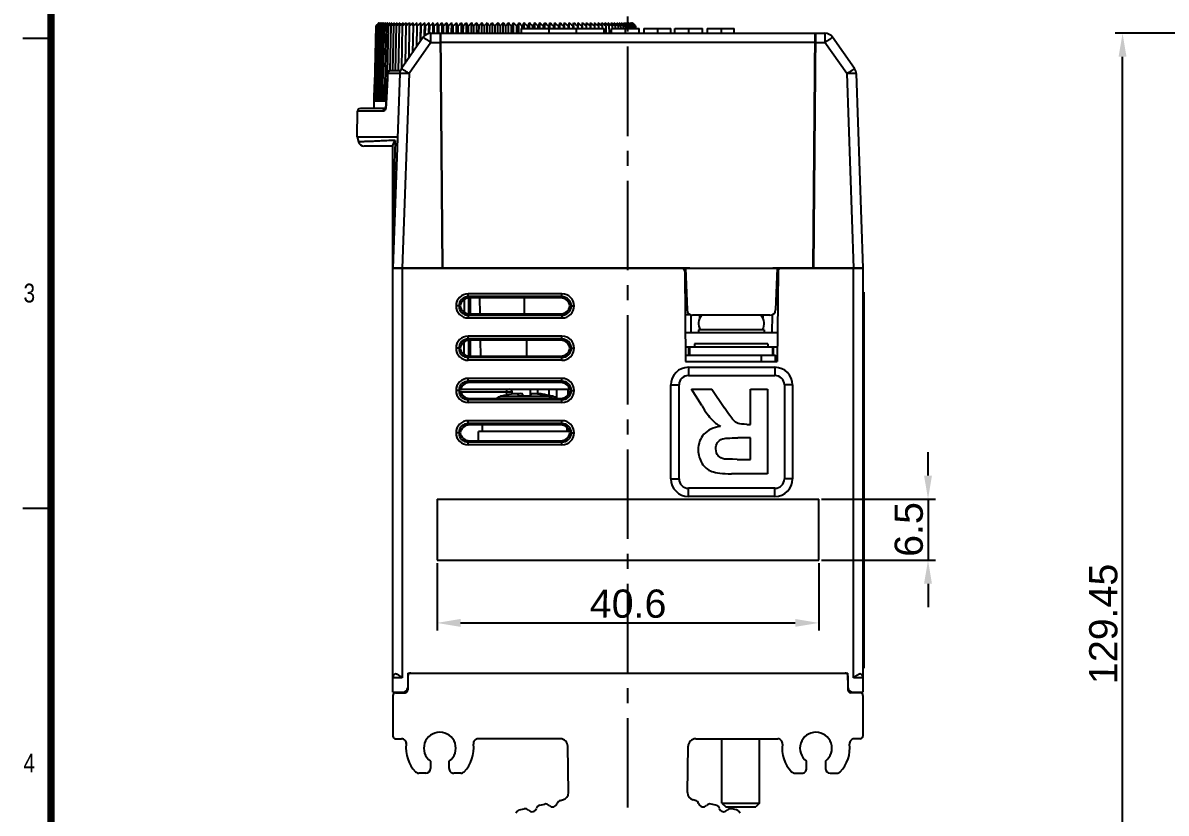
# Model space of a CAD drawing. Extents: x -1638 to -494, y -74 to 314.
# Drawn here: x -1636.9 to -1515.3, y 97.7 to 181.7 of the extents above; entities that cross this region are included whole.
import ezdxf

# ---------------------------------------------------------------- set-up
doc = ezdxf.new("R2010")
doc.units = 0
doc.header["$PDMODE"] = 3
doc.header["$PDSIZE"] = 0.7
doc.linetypes.add('CENTER', pattern=[17.8, 10.75, -2.35, 2.35, -2.35])
doc.linetypes.add('CENTER2', pattern=[28.575, 19.05, -3.175, 3.175, -3.175])
doc.layers.get('0').update_dxf_attribs({"linetype": 'CONTINUOUS'})
doc.layers.get('DEFPOINTS').update_dxf_attribs({"linetype": 'CONTINUOUS'})
for name, color, linetype in [('3', 112, 'CENTER'), ('DIM', 1, 'CONTINUOUS'), ('SU', 7, 'CONTINUOUS')]:
    doc.layers.add(name, color=color, linetype=linetype)
doc.styles.add('OMI-1', font='arial.ttf', dxfattribs={"oblique": 1, "height": 3})
doc.styles.get("Standard").update_dxf_attribs({"font": 'gulim.ttc', "width": 0.8, "height": 2})
doc.dimstyles.new('1', dxfattribs={"dimtxt": 5, "dimasz": 2.5, "dimexe": 0.8, "dimexo": 0.3, "dimgap": 0.5, "dimtad": 1, "dimtoh": 1, "dimdec": 1, "dimzin": 0, "dimtxsty": 'OMI-1', "dimcen": 0, "dimclrd": 256, "dimclre": 256, "dimclrt": 256, "dimazin": 3, "dimtfac": 0.8, "dimtdec": 1, "dimtix": 1, "dimtmove": 0, "dimatfit": 3, "dimtolj": 1, "dimtzin": 0})

# ---------------------------------------------------------------- blocks, each defined once
blk = doc.blocks.new('*D2232')
at = {"layer": 'DEFPOINTS', "color": 0}
for p in [(-1519.98, 180.63), (-1475.67, 180.63), (-1519.98, 54.93)]:
    blk.add_point(p, dxfattribs=at)
at = {"layer": 'DIM'}
for p, q in [((-1475.97, 180.63), (-1520.78, 180.63)), ((-1519.98, 57.43), (-1519.98, 178.13)), ((-1520.28, 54.93), (-1520.78, 54.93))]:
    blk.add_line(p, q, dxfattribs=at)
for points in [[(-1519.56, 178.13), (-1520.4, 178.13), (-1519.98, 180.63)], [(-1520.4, 57.43), (-1519.56, 57.43), (-1519.98, 54.93)]]:
    blk.add_solid(points, dxfattribs=at)
at = {"layer": 'DIM', "insert": (-1522.01, 117.78), "char_height": 3, "attachment_point": 5, "rotation": 90, "style": 'OMI-1'}
blk.add_mtext('\\A1;\\A1;129.45', dxfattribs=at)
blk = doc.blocks.new('*D2255')
at = {"layer": 'DEFPOINTS', "color": 0}
for p in [(-1592.89, 124.58), (-1552.29, 124.58), (-1552.29, 117.91)]:
    blk.add_point(p, dxfattribs=at)
at = {"layer": 'DIM'}
for p, q in [((-1592.89, 124.28), (-1592.89, 117.11)), ((-1552.29, 124.28), (-1552.29, 117.11)), ((-1590.39, 117.91), (-1554.79, 117.91))]:
    blk.add_line(p, q, dxfattribs=at)
for points in [[(-1590.39, 118.33), (-1590.39, 117.49), (-1592.89, 117.91)], [(-1554.79, 117.49), (-1554.79, 118.33), (-1552.29, 117.91)]]:
    blk.add_solid(points, dxfattribs=at)
at = {"layer": 'DIM', "insert": (-1572.59, 119.94), "char_height": 3, "attachment_point": 5, "style": 'OMI-1'}
blk.add_mtext('\\A1;40.6', dxfattribs=at)
blk = doc.blocks.new('*D2256')
at = {"layer": 'DEFPOINTS', "color": 0}
for p in [(-1552.29, 131.08), (-1552.29, 124.58), (-1540.67, 124.58)]:
    blk.add_point(p, dxfattribs=at)
at = {"layer": 'DIM'}
for p, q in [((-1540.67, 133.58), (-1540.67, 136.08)), ((-1551.99, 131.08), (-1539.87, 131.08)), ((-1540.67, 131.08), (-1540.67, 124.58)), ((-1551.99, 124.58), (-1539.87, 124.58)), ((-1540.67, 122.08), (-1540.67, 119.58))]:
    blk.add_line(p, q, dxfattribs=at)
for points in [[(-1541.09, 133.58), (-1540.25, 133.58), (-1540.67, 131.08)], [(-1540.25, 122.08), (-1541.09, 122.08), (-1540.67, 124.58)]]:
    blk.add_solid(points, dxfattribs=at)
at = {"layer": 'DIM', "insert": (-1542.7, 127.83), "char_height": 3, "attachment_point": 5, "rotation": 90, "style": 'OMI-1'}
blk.add_mtext('\\A1;6.5', dxfattribs=at)

msp = doc.modelspace()

# ---------------------------------------------------------------- linework, layer by layer
at = {"color": 7, "linetype": 'CONTINUOUS'}
for p, q in [((-1599.38, 181.41), (-1599.54, 175.19)), ((-1599.36, 181.41), (-1599.51, 175.19)), ((-1599.31, 181.41), (-1599.46, 175.19)), ((-1599.24, 181.41), (-1599.39, 175.19)), ((-1599.31, 181.49), (-1599.38, 181.41)), ((-1599.28, 181.49), (-1599.36, 181.41)), ((-1599.22, 181.5), (-1599.31, 181.41)), ((-1599.14, 181.41), (-1599.29, 175.19)), ((-1599.16, 181.49), (-1599.24, 181.41)), ((-1599.02, 181.41), (-1599.17, 175.19)), ((-1599.06, 181.49), (-1599.14, 181.41)), ((-1599.11, 181.45), (-1599.08, 181.49)), ((-1599.07, 181.74), (-1599.1, 181.7)), ((-1599.1, 181.7), (-1599.07, 181.74)), ((-1599.03, 181.74), (-1599.07, 181.7)), ((-1599.06, 181.7), (-1599.03, 181.74)), ((-1599.03, 181.67), (-1598.97, 181.74)), ((-1598.87, 181.41), (-1599.03, 175.19)), ((-1598.94, 181.49), (-1599.02, 181.41)), ((-1598.97, 181.48), (-1598.97, 181.49)), ((-1598.95, 181.67), (-1598.89, 181.74)), ((-1598.78, 181.5), (-1598.87, 181.41)), ((-1598.71, 181.41), (-1598.86, 175.19)), ((-1598.84, 181.67), (-1598.81, 181.7)), ((-1598.81, 181.7), (-1598.78, 181.74)), ((-1598.6, 181.51), (-1598.71, 181.41)), ((-1598.6, 181.51), (-1598.71, 181.41)), ((-1598.7, 181.67), (-1598.66, 181.74)), ((-1598.52, 181.41), (-1598.67, 175.19)), ((-1598.55, 181.67), (-1598.5, 181.74)), ((-1598.31, 181.41), (-1598.45, 175.19)), ((-1598.07, 181.41), (-1598.18, 176.41)), ((-1597.81, 181.41), (-1597.92, 176.63)), ((-1597.53, 181.41), (-1597.64, 176.63)), ((-1597.24, 181.41), (-1597.34, 176.63)), ((-1596.92, 181.41), (-1597.02, 176.63)), ((-1596.58, 181.41), (-1596.67, 176.9)), ((-1596.22, 181.41), (-1596.29, 177.43)), ((-1595.84, 181.41), (-1595.9, 177.99)), ((-1595.44, 181.41), (-1595.5, 178.57)), ((-1595.44, 181.41), (-1595.42, 181.74)), ((-1595.03, 181.41), (-1595.07, 179.18)), ((-1595.03, 181.41), (-1595.03, 181.74)), ((-1594.65, 179.78), (-1594.61, 181.74)), ((-1594.6, 181.41), (-1594.63, 179.84)), ((-1594.6, 181.41), (-1594.61, 181.74)), ((-1594.21, 180.37), (-1594.19, 181.74)), ((-1594.16, 181.41), (-1594.17, 180.4)), ((-1593.76, 180.6), (-1593.74, 181.74)), ((-1593.7, 181.41), (-1593.71, 180.62)), ((-1593.3, 180.63), (-1593.29, 181.74)), ((-1593.22, 181.41), (-1593.23, 180.63)), ((-1592.83, 180.63), (-1592.82, 181.74)), ((-1592.73, 181.41), (-1592.74, 180.63)), ((-1592.35, 180.63), (-1592.33, 181.74)), ((-1592.23, 181.41), (-1592.24, 180.63)), ((-1591.85, 180.63), (-1591.84, 181.74)), ((-1591.72, 181.41), (-1591.73, 180.63)), ((-1591.34, 180.63), (-1591.33, 181.74)), ((-1591.2, 181.41), (-1591.21, 180.63)), ((-1590.83, 180.63), (-1590.81, 181.74)), ((-1590.66, 181.41), (-1590.67, 180.63)), ((-1590.3, 180.63), (-1590.29, 181.74)), ((-1590.12, 181.41), (-1590.13, 180.63)), ((-1589.76, 180.63), (-1589.76, 181.74)), ((-1589.57, 181.41), (-1589.58, 180.63)), ((-1589.22, 180.63), (-1589.21, 181.74)), ((-1589.02, 181.41), (-1589.02, 180.63)), ((-1588.67, 180.63), (-1588.67, 181.74)), ((-1588.45, 181.41), (-1588.46, 180.63)), ((-1588.12, 180.63), (-1588.11, 181.74)), ((-1587.89, 181.41), (-1587.89, 180.63)), ((-1587.56, 180.63), (-1587.56, 181.74)), ((-1587.32, 181.41), (-1587.32, 180.63)), ((-1587, 180.63), (-1587, 181.74)), ((-1586.74, 181.41), (-1586.74, 180.63)), ((-1586.43, 180.63), (-1586.43, 181.74)), ((-1586.16, 181.41), (-1586.16, 180.63)), ((-1585.87, 180.63), (-1585.87, 181.74)), ((-1585.59, 181.41), (-1585.59, 180.63)), ((-1585.3, 180.63), (-1585.3, 181.74)), ((-1585.01, 181.41), (-1585.01, 180.63)), ((-1584.74, 180.63), (-1584.74, 181.74)), ((-1584.43, 181.41), (-1584.43, 180.63)), ((-1584.17, 180.63), (-1584.18, 181.74)), ((-1583.86, 181.41), (-1583.86, 181.13)), ((-1583.61, 181.13), (-1583.61, 181.74)), ((-1583.28, 181.41), (-1583.28, 181.13)), ((-1583.05, 181.13), (-1583.06, 181.74)), ((-1582.72, 181.41), (-1582.72, 181.13)), ((-1582.5, 181.13), (-1582.5, 181.74)), ((-1582.15, 181.41), (-1582.15, 181.13)), ((-1581.95, 181.13), (-1581.96, 181.74)), ((-1581.6, 181.41), (-1581.6, 181.13)), ((-1581.41, 181.13), (-1581.42, 181.74)), ((-1581.05, 181.41), (-1581.05, 181.13)), ((-1580.88, 181.13), (-1580.88, 181.74)), ((-1580.51, 181.41), (-1580.5, 181.13)), ((-1580.35, 181.13), (-1580.36, 181.74)), ((-1579.97, 181.41), (-1579.97, 181.13)), ((-1579.83, 181.13), (-1579.84, 181.74)), ((-1579.45, 181.41), (-1579.45, 181.13)), ((-1579.33, 181.13), (-1579.33, 181.74)), ((-1578.94, 181.41), (-1578.94, 181.13)), ((-1578.83, 181.13), (-1578.84, 181.74)), ((-1578.44, 181.41), (-1578.43, 181.13)), ((-1578.35, 181.13), (-1578.36, 181.74)), ((-1577.95, 181.41), (-1577.95, 181.13)), ((-1577.88, 181.13), (-1577.88, 181.74)), ((-1577.48, 181.41), (-1577.47, 181.13)), ((-1577.42, 181.13), (-1577.43, 181.74)), ((-1577.02, 181.41), (-1577.01, 181.13)), ((-1576.98, 181.13), (-1576.98, 181.74)), ((-1576.56, 181.74), (-1576.57, 181.41)), ((-1576.57, 181.41), (-1576.57, 181.13)), ((-1576.55, 181.13), (-1576.56, 181.74)), ((-1576.14, 181.74), (-1576.14, 181.41)), ((-1576.14, 181.41), (-1576.14, 181.13)), ((-1575.75, 181.74), (-1575.73, 181.41)), ((-1575.73, 181.41), (-1575.72, 181.13)), ((-1575.33, 181.41), (-1575.33, 181.13)), ((-1574.95, 181.41), (-1574.94, 180.63)), ((-1574.6, 181.41), (-1574.58, 180.63)), ((-1574.26, 181.41), (-1574.25, 181.13)), ((-1573.94, 181.41), (-1573.93, 181.13)), ((-1573.64, 181.41), (-1573.63, 181.13)), ((-1573.36, 181.41), (-1573.35, 181.13)), ((-1573.1, 181.41), (-1573.1, 181.13)), ((-1572.87, 181.41), (-1572.86, 181.13)), ((-1572.67, 181.74), (-1572.62, 181.67)), ((-1572.65, 181.41), (-1572.65, 181.13)), ((-1572.46, 181.41), (-1572.57, 181.51)), ((-1572.46, 181.41), (-1572.57, 181.51)), ((-1572.52, 181.74), (-1572.47, 181.67)), ((-1572.46, 181.41), (-1572.46, 181.13)), ((-1572.39, 181.74), (-1572.34, 181.67)), ((-1572.3, 181.41), (-1572.39, 181.5)), ((-1572.3, 181.41), (-1572.29, 181.13)), ((-1572.28, 181.74), (-1572.23, 181.67)), ((-1572.15, 181.41), (-1572.23, 181.49)), ((-1572.21, 181.49), (-1572.2, 181.48)), ((-1572.2, 181.74), (-1572.14, 181.67)), ((-1572.15, 181.41), (-1572.15, 181.13)), ((-1572.14, 181.74), (-1572.11, 181.7)), ((-1572.1, 181.7), (-1572.14, 181.74)), ((-1572.03, 181.41), (-1572.11, 181.49)), ((-1572.07, 181.7), (-1572.1, 181.74)), ((-1572.1, 181.74), (-1572.07, 181.7)), ((-1572.09, 181.49), (-1572.06, 181.45)), ((-1572.03, 181.41), (-1572.03, 181.13)), ((-1571.94, 181.41), (-1572.01, 181.49)), ((-1571.86, 181.41), (-1571.95, 181.5)), ((-1571.94, 181.41), (-1571.93, 181.13)), ((-1571.82, 181.41), (-1571.89, 181.49)), ((-1571.79, 181.41), (-1571.86, 181.49)), ((-1571.86, 181.41), (-1571.86, 181.13)), ((-1571.82, 181.41), (-1571.81, 181.13)), ((-1571.79, 181.41), (-1571.78, 181.13)), ((-1594.35, 180.21), (-1596.68, 176.88)), ((-1593.53, 179.67), (-1593.53, 180.63)), ((-1593.53, 180.63), (-1551.64, 180.63)), ((-1592.56, 180.63), (-1592.35, 155.63)), ((-1592.28, 155.63), (-1592.5, 180.63)), ((-1583.9, 180.63), (-1583.9, 181.13)), ((-1583.9, 181.13), (-1575.12, 181.13)), ((-1580.97, 180.63), (-1580.97, 181.13)), ((-1578.05, 180.63), (-1578.05, 181.13)), ((-1575.12, 180.63), (-1575.12, 181.13)), ((-1574.33, 180.63), (-1574.33, 181.13)), ((-1574.33, 181.13), (-1571.4, 181.13)), ((-1572.85, 180.63), (-1572.85, 181.13)), ((-1571.4, 180.63), (-1571.4, 181.13)), ((-1570.88, 181.13), (-1570.88, 180.63)), ((-1570.88, 181.13), (-1568.02, 181.13)), ((-1569.39, 180.63), (-1569.39, 181.13)), ((-1568.02, 180.63), (-1568.02, 181.13)), ((-1567.58, 180.63), (-1567.58, 181.13)), ((-1567.58, 181.13), (-1564.65, 181.13)), ((-1566.1, 180.63), (-1566.1, 181.13)), ((-1564.65, 180.63), (-1564.65, 181.13)), ((-1564.15, 181.13), (-1564.15, 180.63)), ((-1564.15, 181.13), (-1561.27, 181.13)), ((-1562.64, 180.63), (-1562.64, 181.13)), ((-1561.27, 180.63), (-1561.27, 181.13)), ((-1552.89, 155.63), (-1552.67, 180.63)), ((-1552.82, 155.63), (-1552.61, 180.63)), ((-1551.64, 180.63), (-1551.64, 179.67)), ((-1548.49, 176.88), (-1550.82, 180.21)), ((-1593.53, 179.67), (-1595.86, 176.34)), ((-1593.53, 179.67), (-1592.56, 179.67)), ((-1592.49, 179.03), (-1592.55, 179.03)), ((-1592.55, 179), (-1592.49, 179)), ((-1552.68, 179.67), (-1592.49, 179.67)), ((-1552.69, 179.03), (-1552.62, 179.03)), ((-1552.69, 179), (-1552.62, 179)), ((-1552.62, 179.67), (-1551.64, 179.67)), ((-1549.31, 176.34), (-1551.64, 179.67)), ((-1592.54, 178.26), (-1592.48, 178.26)), ((-1552.69, 178.26), (-1552.63, 178.26)), ((-1598.14, 176.34), (-1598.15, 175.98)), ((-1596.86, 176.34), (-1598.14, 176.34)), ((-1596.81, 176.63), (-1597.9, 176.63)), ((-1596.86, 176.34), (-1597.59, 155.63)), ((-1595.86, 176.34), (-1596.59, 155.63)), ((-1549.31, 176.34), (-1548.59, 155.63)), ((-1548.31, 176.34), (-1547.59, 155.63)), ((-1599.57, 173.43), (-1599.54, 175.19)), ((-1599.54, 175.19), (-1599.57, 173.43)), ((-1599.51, 175.19), (-1599.55, 173.43)), ((-1599.54, 173.43), (-1599.51, 175.19)), ((-1599.46, 175.19), (-1599.5, 173.43)), ((-1599.49, 173.43), (-1599.46, 175.19)), ((-1599.42, 173.43), (-1599.39, 175.19)), ((-1599.39, 175.19), (-1599.42, 173.43)), ((-1599.29, 175.19), (-1599.33, 173.43)), ((-1599.32, 173.43), (-1599.29, 175.19)), ((-1599.17, 175.19), (-1599.21, 173.43)), ((-1599.2, 173.43), (-1599.17, 175.19)), ((-1599.03, 175.19), (-1599.06, 173.43)), ((-1599.05, 173.43), (-1599.03, 175.19)), ((-1598.86, 175.19), (-1598.89, 173.43)), ((-1598.88, 173.43), (-1598.86, 175.19)), ((-1598.67, 175.19), (-1598.7, 173.43)), ((-1598.69, 173.43), (-1598.67, 175.19)), ((-1598.45, 175.19), (-1598.48, 173.43)), ((-1598.47, 173.43), (-1598.45, 175.19)), ((-1598.26, 174.87), (-1598.35, 172.91)), ((-1599.59, 172.63), (-1599.57, 173.43)), ((-1599.57, 173.43), (-1599.55, 173.43)), ((-1599.54, 173.43), (-1599.5, 173.43)), ((-1599.49, 173.43), (-1599.42, 173.43)), ((-1599.42, 173.43), (-1599.33, 173.43)), ((-1599.32, 173.43), (-1599.21, 173.43)), ((-1599.2, 173.43), (-1599.06, 173.43)), ((-1599.05, 173.43), (-1598.89, 173.43)), ((-1598.88, 173.43), (-1598.7, 173.43)), ((-1598.69, 173.43), (-1598.48, 173.43)), ((-1598.47, 173.43), (-1598.33, 173.43)), ((-1598.28, 173.31), (-1598.3, 172.91)), ((-1601.39, 169.63), (-1601.34, 172.34)), ((-1598.65, 172.34), (-1601.34, 172.34)), ((-1598.45, 172.63), (-1601.04, 172.63)), ((-1597.59, 168.63), (-1600.65, 168.63)), ((-1597.59, 110.53), (-1597.59, 168.76)), ((-1597.59, 155.63), (-1547.59, 155.63)), ((-1596.59, 155.63), (-1596.59, 112.08)), ((-1566.55, 155.34), (-1566.47, 145.73)), ((-1566.45, 155.63), (-1566.3, 151.21)), ((-1556.72, 155.63), (-1556.88, 151.21)), ((-1556.62, 155.34), (-1556.71, 145.73)), ((-1548.59, 112.08), (-1548.59, 155.63)), ((-1547.59, 155.63), (-1547.59, 110.53)), ((-1589.97, 150.94), (-1589.96, 152.34)), ((-1589.57, 152.62), (-1589.57, 152.92)), ((-1579.6, 152.92), (-1589.57, 152.92)), ((-1589.44, 152.48), (-1589.57, 152.62)), ((-1579.6, 152.62), (-1589.57, 152.62)), ((-1589.5, 150.78), (-1589.5, 152.48)), ((-1579.73, 152.48), (-1589.44, 152.48)), ((-1589.35, 152.48), (-1589.35, 150.78)), ((-1588.3, 150.78), (-1588.33, 152.48)), ((-1583.59, 150.78), (-1583.59, 152.48)), ((-1579.73, 152.48), (-1579.6, 152.62)), ((-1579.6, 152.62), (-1579.6, 152.92)), ((-1566.53, 152.73), (-1566.35, 152.73)), ((-1547.59, 153.08), (-1547.49, 153.08)), ((-1547.49, 153.08), (-1547.49, 113.08)), ((-1590.57, 151.63), (-1590.42, 151.63)), ((-1589.44, 150.78), (-1589.57, 150.65)), ((-1589.44, 150.78), (-1579.74, 150.78)), ((-1579.74, 150.78), (-1579.6, 150.65)), ((-1578.6, 151.63), (-1578.75, 151.63)), ((-1589.57, 150.65), (-1589.57, 150.35)), ((-1589.57, 150.65), (-1579.6, 150.65)), ((-1589.57, 150.35), (-1579.6, 150.35)), ((-1579.6, 150.65), (-1579.6, 150.35)), ((-1566.51, 150.73), (-1566.03, 150.73)), ((-1565.91, 150.67), (-1565.88, 148.78)), ((-1558.42, 150.63), (-1565.7, 150.63)), ((-1564.94, 150.35), (-1564.94, 150.63)), ((-1557.48, 150.63), (-1559, 150.63)), ((-1558.23, 150.63), (-1558.23, 150.35)), ((-1557.26, 150.67), (-1557.29, 148.78)), ((-1589.57, 148.12), (-1589.57, 148.42)), ((-1579.6, 148.42), (-1589.57, 148.42)), ((-1579.6, 148.12), (-1579.6, 148.42)), ((-1558.11, 148.78), (-1566.49, 148.78)), ((-1565.09, 149.08), (-1565.09, 148.78)), ((-1558.32, 149.08), (-1565.09, 149.08)), ((-1564.95, 149.08), (-1564.95, 149.19)), ((-1558.11, 149.08), (-1558.32, 149.08)), ((-1556.69, 148.78), (-1558.29, 148.78)), ((-1558.22, 149.19), (-1558.22, 149.08)), ((-1558.11, 149.08), (-1558.11, 148.78)), ((-1590.57, 147.13), (-1590.42, 147.13)), ((-1590.01, 146.47), (-1590, 147.81)), ((-1589.44, 147.98), (-1589.57, 148.12)), ((-1579.6, 148.12), (-1589.57, 148.12)), ((-1589.5, 146.29), (-1589.5, 147.98)), ((-1579.74, 147.98), (-1589.44, 147.98)), ((-1589.35, 147.98), (-1589.35, 146.29)), ((-1588.22, 146.29), (-1588.25, 147.98)), ((-1583.34, 146.29), (-1583.34, 147.98)), ((-1579.74, 147.98), (-1579.6, 148.12)), ((-1578.6, 147.13), (-1578.75, 147.13)), ((-1566.48, 147.28), (-1557.69, 147.28)), ((-1566.09, 146.38), (-1566.09, 147.28)), ((-1566, 146.38), (-1566, 147.28)), ((-1565.49, 147.58), (-1565.49, 147.28)), ((-1557.69, 147.58), (-1565.49, 147.58)), ((-1558.55, 147.28), (-1556.69, 147.28)), ((-1557.69, 147.58), (-1558.44, 147.58)), ((-1557.69, 147.58), (-1557.69, 147.28)), ((-1557.17, 146.38), (-1557.17, 147.28)), ((-1557.09, 146.38), (-1557.09, 147.28)), ((-1589.43, 146.29), (-1589.57, 146.15)), ((-1589.57, 145.85), (-1589.57, 146.15)), ((-1579.6, 146.15), (-1589.57, 146.15)), ((-1589.43, 146.29), (-1579.74, 146.29)), ((-1579.74, 146.29), (-1579.6, 146.15)), ((-1579.6, 145.85), (-1579.6, 146.15)), ((-1566.47, 146.38), (-1558.39, 146.38)), ((-1559.13, 146.38), (-1556.89, 146.38)), ((-1558.39, 145.73), (-1558.39, 146.38)), ((-1556.89, 145.73), (-1556.89, 146.38)), ((-1579.6, 145.85), (-1589.57, 145.85)), ((-1566.47, 145.73), (-1558.39, 145.73)), ((-1566.15, 145.1), (-1566.15, 144.23)), ((-1566.15, 145.1), (-1556.95, 145.1)), ((-1559.92, 145.73), (-1556.71, 145.73)), ((-1556.95, 145.1), (-1556.95, 144.23)), ((-1589.57, 143.62), (-1589.57, 143.92)), ((-1579.6, 143.92), (-1589.57, 143.92)), ((-1589.43, 143.48), (-1589.57, 143.62)), ((-1579.6, 143.62), (-1589.57, 143.62)), ((-1579.74, 143.48), (-1589.43, 143.48)), ((-1579.74, 143.48), (-1579.6, 143.62)), ((-1579.6, 143.62), (-1579.6, 143.92)), ((-1566.15, 144.23), (-1556.95, 144.23)), ((-1590.57, 142.63), (-1590.42, 142.63)), ((-1590.38, 142.78), (-1578.79, 142.78)), ((-1590.38, 142.49), (-1585.49, 142.49)), ((-1585.49, 142.78), (-1585.49, 142.49)), ((-1585.48, 142.16), (-1585.49, 142.49)), ((-1584.89, 142.25), (-1584.89, 142.49)), ((-1582.99, 142.78), (-1582.99, 142.04)), ((-1582.19, 142.78), (-1582.19, 142.29)), ((-1580.99, 142.78), (-1580.99, 142.11)), ((-1580.19, 142.78), (-1580.19, 141.85)), ((-1578.99, 142.78), (-1578.99, 142.13)), ((-1578.75, 142.63), (-1578.6, 142.63)), ((-1568.01, 133.23), (-1568.01, 143.23)), ((-1568.01, 143.23), (-1567.15, 143.23)), ((-1567.15, 133.23), (-1567.15, 143.23)), ((-1565.84, 142.78), (-1563.66, 142.78)), ((-1564.74, 141.03), (-1565.84, 142.78)), ((-1563.66, 142.78), (-1562.35, 140.82)), ((-1559.56, 139.03), (-1559.56, 142.78)), ((-1559.56, 142.78), (-1557.75, 142.78)), ((-1557.75, 142.78), (-1557.75, 133.78)), ((-1555.95, 143.23), (-1555.95, 133.23)), ((-1555.08, 143.23), (-1555.95, 143.23)), ((-1555.08, 143.23), (-1555.08, 133.23)), ((-1589.43, 141.79), (-1589.57, 141.65)), ((-1589.57, 141.35), (-1589.57, 141.65)), ((-1579.6, 141.65), (-1589.57, 141.65)), ((-1579.6, 141.35), (-1589.57, 141.35)), ((-1589.43, 141.79), (-1579.74, 141.79)), ((-1586.14, 142.02), (-1580.55, 142.02)), ((-1585.97, 142.04), (-1586.06, 142.04)), ((-1584.22, 142.04), (-1584.26, 142.25)), ((-1582.95, 142.04), (-1584.22, 142.04)), ((-1583.73, 142.04), (-1583.77, 142.25)), ((-1582.91, 142.25), (-1582.95, 142.04)), ((-1581.11, 142.04), (-1581.2, 142.04)), ((-1580.62, 142.04), (-1580.71, 142.04)), ((-1579.74, 141.79), (-1579.6, 141.65)), ((-1579.6, 141.35), (-1579.6, 141.65)), ((-1589.57, 139.12), (-1589.57, 139.42)), ((-1579.6, 139.42), (-1589.57, 139.42)), ((-1589.43, 138.98), (-1589.57, 139.12)), ((-1579.6, 139.12), (-1589.57, 139.12)), ((-1579.74, 138.98), (-1589.43, 138.98)), ((-1588.09, 138.98), (-1588.09, 138.28)), ((-1579.74, 138.98), (-1579.6, 139.12)), ((-1579.6, 139.12), (-1579.6, 139.42)), ((-1579.09, 138.73), (-1579.09, 138.28)), ((-1559.93, 139.03), (-1559.56, 139.03)), ((-1590.57, 138.13), (-1590.42, 138.13)), ((-1588.49, 137.29), (-1588.49, 138.28)), ((-1578.79, 138.28), (-1588.49, 138.28)), ((-1578.6, 138.13), (-1578.75, 138.13)), ((-1559.56, 137.59), (-1560.91, 137.59)), ((-1559.56, 135.31), (-1559.56, 137.59)), ((-1589.43, 137.29), (-1589.57, 137.15)), ((-1589.57, 136.85), (-1589.57, 137.15)), ((-1579.6, 137.15), (-1589.57, 137.15)), ((-1579.6, 136.85), (-1589.57, 136.85)), ((-1589.43, 137.29), (-1579.74, 137.29)), ((-1579.74, 137.29), (-1579.6, 137.15)), ((-1579.6, 136.85), (-1579.6, 137.15)), ((-1560.98, 135.31), (-1559.56, 135.31)), ((-1557.75, 133.78), (-1561.57, 133.78)), ((-1568.01, 133.23), (-1567.15, 133.23)), ((-1555.08, 133.23), (-1555.95, 133.23)), ((-1556.95, 132.23), (-1566.15, 132.23)), ((-1566.15, 131.37), (-1566.15, 132.23)), ((-1556.95, 131.37), (-1566.15, 131.37)), ((-1556.95, 131.37), (-1556.95, 132.23)), ((-1592.89, 131.08), (-1592.89, 124.58)), ((-1592.89, 131.08), (-1552.29, 131.08)), ((-1552.29, 124.58), (-1552.29, 131.08)), ((-1592.89, 124.58), (-1552.29, 124.58)), ((-1547.59, 113.08), (-1547.49, 113.08)), ((-1596.59, 112.08), (-1597.59, 112.08)), ((-1595.99, 112.58), (-1596.01, 111.02)), ((-1595.99, 112.58), (-1549.19, 112.58)), ((-1595.99, 112.28), (-1595.99, 110.78)), ((-1549.16, 111.02), (-1549.19, 112.58)), ((-1549.19, 112.28), (-1549.19, 110.78)), ((-1547.59, 112.08), (-1548.59, 112.08)), ((-1597.59, 110.53), (-1596.51, 110.53)), ((-1597.59, 110.18), (-1597.59, 105.88)), ((-1597.29, 110.48), (-1596.29, 110.48)), ((-1547.89, 110.48), (-1548.89, 110.48)), ((-1548.66, 110.53), (-1547.59, 110.53)), ((-1547.59, 110.18), (-1547.59, 105.88)), ((-1597.29, 105.58), (-1596.65, 105.58)), ((-1579.79, 105.58), (-1588.52, 105.58)), ((-1578.91, 99.87), (-1578.99, 104.8)), ((-1566.26, 99.87), (-1566.18, 104.8)), ((-1565.38, 105.58), (-1556.65, 105.58)), ((-1562.59, 98.73), (-1562.59, 105.58)), ((-1558.59, 98.73), (-1558.59, 105.58)), ((-1547.89, 105.58), (-1548.52, 105.58)), ((-1593.59, 103.21), (-1593.59, 102.43)), ((-1591.6, 102.44), (-1591.59, 103.21)), ((-1553.58, 102.44), (-1553.59, 103.21)), ((-1551.59, 103.21), (-1551.59, 102.43)), ((-1594.09, 101.93), (-1594.82, 101.93)), ((-1590.36, 101.93), (-1591.1, 101.93)), ((-1554.82, 101.93), (-1554.08, 101.93)), ((-1551.09, 101.93), (-1550.36, 101.93)), ((-1581.94, 98.52), (-1581.43, 98.64)), ((-1579.74, 99.03), (-1579.53, 99.08)), ((-1565.43, 99.03), (-1565.64, 99.08)), ((-1563.23, 98.52), (-1563.74, 98.64)), ((-1562.59, 98.73), (-1558.59, 98.73)), ((-1562.59, 98.73), (-1562.19, 98.33)), ((-1558.59, 98.73), (-1558.99, 98.33)), ((-1584.14, 98.02), (-1583.63, 98.13)), ((-1562.19, 98.33), (-1558.99, 98.33)), ((-1561.03, 98.02), (-1561.54, 98.13))]:
    msp.add_line(p, q, dxfattribs=at)
for p, q in [((-1633.94, 180.08), (-1636.94, 180.08)), ((-1633.94, 130.08), (-1636.94, 130.08))]:
    msp.add_line(p, q)
at = {"const_width": 0.8}
msp.add_lwpolyline([(-1083.94, 310.08), (-1633.94, 310.08), (-1633.94, -69.92), (-1083.94, -69.92)], close=True, dxfattribs=at)
at = {"color": 7, "linetype": 'CONTINUOUS'}
for points in [[(-1598.2, 176.35), (-1598.2, 176.19), (-1598.26, 174.87)], [(-1598.35, 172.91), (-1598.36, 172.88), (-1598.36, 172.83), (-1598.37, 172.79), (-1598.38, 172.74), (-1598.4, 172.71), (-1598.41, 172.68), (-1598.42, 172.65), (-1598.44, 172.64)], [(-1598.44, 172.64), (-1598.44, 172.63), (-1598.45, 172.63)]]:
    msp.add_lwpolyline(points, dxfattribs=at)
for centre, radius, start, end in [((-1566.5, 150.04), 45.44, 135.8343, 136.212), ((-1566.53, 148.95), 46.17, 134.8177, 135.196), ((-1565.98, 153.38), 43.55, 139.4343, 139.7894), ((-1566.71, 148.12), 46.59, 133.8206, 134.2448), ((-1565.31, 154.26), 43.45, 140.8971, 141.2026), ((-1566.56, 147.03), 47.43, 132.9671, 133.4099), ((-1564.74, 155.33), 43.17, 142.4065, 142.7077), ((-1566.42, 146.03), 48.19, 132.1884, 132.6307), ((-1563.98, 156.37), 43.07, 144.0304, 144.3259), ((-1566.24, 145.07), 48.94, 131.481, 131.9225), ((-1562.55, 157.08), 43.72, 145.7751, 146.1759), ((-1566.06, 144.21), 49.61, 130.8412, 131.2656), ((-1561.25, 158.04), 44.15, 147.6425, 148.0311), ((-1565.87, 143.42), 50.22, 130.266, 130.6706), ((-1560.07, 159.23), 44.39, 149.5288, 150.0132), ((-1564.1, 140.84), 53.21, 130.1362, 130.3113), ((-1565.65, 142.68), 50.8, 129.7527, 130.1378), ((-1564.87, 141.37), 52.16, 129.301, 129.86), ((-1557.95, 160.06), 45.66, 151.6596, 152.1209), ((-1564.57, 140.71), 52.72, 128.9041, 129.4619), ((-1555.19, 160.83), 47.56, 153.9231, 154.3572), ((-1564.24, 140.13), 53.21, 128.5622, 129.1189), ((-1551.56, 161.51), 50.35, 156.3189, 156.7212), ((-1563.91, 139.63), 53.63, 128.2737, 128.8295), ((-1546.68, 162.11), 54.4, 158.8441, 159.2099), ((-1563.56, 139.22), 53.99, 128.0371, 128.5922), ((-1539.91, 162.59), 60.34, 161.4934, 161.8178), ((-1563.21, 138.89), 54.26, 127.8513, 128.4059), ((-1530.11, 162.93), 69.31, 164.2584, 164.5367), ((-1562.85, 138.66), 54.46, 127.7155, 128.2697), ((-1514.96, 163.1), 83.65, 167.1276, 167.3553), ((-1562.48, 138.52), 54.58, 127.6288, 128.1829), ((-1488.92, 163), 108.86, 170.0862, 170.2594), ((-1562.11, 138.47), 54.61, 127.591, 128.1452), ((-1434.85, 162.31), 162.12, 173.1164, 173.2318), ((-1561.74, 138.51), 54.56, 127.6018, 128.1564), ((-1561.36, 138.65), 54.43, 127.6612, 128.2164), ((-1560.98, 138.89), 54.21, 127.7697, 128.3257), ((-1739.26, 167.72), 145.75, 5.3928, 5.5209), ((-1560.6, 139.21), 53.92, 127.9276, 128.4847), ((-1693.42, 166.71), 100.8, 8.3901, 8.5765), ((-1560.22, 139.62), 53.54, 128.1358, 128.6942), ((-1670.18, 166), 78.48, 11.3277, 11.5692), ((-1559.84, 140.12), 53.1, 128.3952, 128.9551), ((-1656.22, 165.36), 65.49, 14.1873, 14.4801), ((-1559.45, 140.71), 52.58, 128.7072, 129.2688), ((-1646.98, 164.72), 57.24, 16.9534, 17.293), ((-1559.06, 141.37), 52, 129.0733, 129.6368), ((-1640.46, 164.05), 51.74, 19.6132, 19.9949), ((-1558.67, 142.11), 51.36, 129.4953, 130.0607), ((-1635.63, 163.32), 47.97, 22.1572, 22.576), ((-1558.27, 142.91), 50.66, 129.9753, 130.5427), ((-1631.93, 162.54), 45.38, 24.5787, 25.0297), ((-1557.86, 143.79), 49.92, 130.5155, 131.085), ((-1629.02, 161.7), 43.61, 26.8735, 27.3521), ((-1557.44, 144.71), 49.15, 131.1188, 131.6904), ((-1626.69, 160.81), 42.45, 29.04, 29.5418), ((-1557, 145.7), 48.34, 131.7881, 132.3616), ((-1624.77, 159.86), 41.75, 31.0782, 31.5993), ((-1556.55, 146.72), 47.52, 132.5267, 133.102), ((-1623.18, 158.87), 41.4, 32.9902, 33.5268), ((-1556.08, 147.78), 46.68, 133.3382, 133.915), ((-1621.84, 157.84), 41.33, 34.7787, 35.3278), ((-1555.57, 148.88), 45.85, 134.2267, 134.8045), ((-1620.69, 156.77), 41.48, 36.4478, 37.0066), ((-1555.04, 150), 45.04, 135.1963, 135.7747), ((-1619.69, 155.67), 41.81, 38.002, 38.5681), ((-1554.46, 151.13), 44.26, 136.2516, 136.8299), ((-1618.81, 154.55), 42.28, 39.4463, 40.0176), ((-1553.83, 152.27), 43.53, 137.3976, 137.9748), ((-1618.04, 153.42), 42.86, 40.7856, 41.3605), ((-1553.13, 153.42), 42.86, 138.6395, 139.2144), ((-1617.34, 152.27), 43.53, 42.0252, 42.6024), ((-1552.36, 154.55), 42.28, 139.9824, 140.5537), ((-1616.71, 151.13), 44.26, 43.1701, 43.7484), ((-1551.48, 155.67), 41.81, 141.4319, 141.998), ((-1616.13, 150), 45.04, 44.2253, 44.8037), ((-1550.49, 156.77), 41.48, 142.9934, 143.5522), ((-1615.6, 148.88), 45.85, 45.1955, 45.7733), ((-1549.34, 157.84), 41.33, 144.6722, 145.2213), ((-1615.1, 147.78), 46.68, 46.085, 46.6618), ((-1547.99, 158.87), 41.4, 146.4732, 147.0098), ((-1614.62, 146.72), 47.52, 46.898, 47.4733), ((-1546.4, 159.86), 41.75, 148.4007, 148.9218), ((-1614.17, 145.7), 48.34, 47.6384, 48.2119), ((-1544.49, 160.81), 42.45, 150.4582, 150.96), ((-1613.74, 144.71), 49.15, 48.3096, 48.8812), ((-1542.15, 161.7), 43.61, 152.6479, 153.1265), ((-1613.32, 143.79), 49.92, 48.915, 49.4845), ((-1539.24, 162.54), 45.38, 154.9703, 155.4213), ((-1612.91, 142.91), 50.66, 49.4573, 50.0247), ((-1535.54, 163.32), 47.97, 157.424, 157.8428), ((-1612.5, 142.11), 51.36, 49.9393, 50.5047), ((-1530.72, 164.05), 51.74, 160.0051, 160.3868), ((-1612.11, 141.37), 52, 50.3632, 50.9267), ((-1524.19, 164.72), 57.24, 162.707, 163.0466), ((-1611.72, 140.71), 52.58, 50.7312, 51.2928), ((-1514.95, 165.36), 65.49, 165.5199, 165.8127), ((-1611.33, 140.12), 53.1, 51.0449, 51.6048), ((-1501, 166), 78.48, 168.4308, 168.6723), ((-1610.95, 139.62), 53.54, 51.3058, 51.8642), ((-1477.75, 166.71), 100.8, 171.4235, 171.6099), ((-1610.57, 139.21), 53.92, 51.5153, 52.0724), ((-1431.91, 167.72), 145.75, 174.4791, 174.6072), ((-1610.19, 138.89), 54.21, 51.6743, 52.2303), ((-1609.81, 138.65), 54.43, 51.7836, 52.3388), ((-1609.44, 138.51), 54.56, 51.8436, 52.3982), ((-1609.06, 138.47), 54.61, 51.8548, 52.409), ((-1736.32, 162.31), 162.12, 6.7682, 6.8836), ((-1608.69, 138.52), 54.58, 51.8171, 52.3712), ((-1682.25, 163), 108.86, 9.7406, 9.9138), ((-1608.33, 138.66), 54.46, 51.7303, 52.2845), ((-1656.21, 163.1), 83.65, 12.6447, 12.8724), ((-1607.97, 138.89), 54.26, 51.5941, 52.1487), ((-1641.06, 162.93), 69.31, 15.4633, 15.7416), ((-1607.61, 139.22), 53.99, 51.4078, 51.9629), ((-1631.26, 162.59), 60.34, 18.1822, 18.5066), ((-1607.27, 139.63), 53.63, 51.1705, 51.7263), ((-1624.49, 162.11), 54.4, 20.7901, 21.1559), ((-1606.93, 140.13), 53.21, 50.8811, 51.4378), ((-1606.61, 140.71), 52.72, 50.5381, 51.0959), ((-1619.61, 161.51), 50.35, 23.2788, 23.6811), ((-1606.3, 141.37), 52.16, 50.14, 50.699), ((-1615.98, 160.83), 47.56, 25.6428, 26.0769), ((-1605.52, 142.68), 50.8, 49.8622, 50.2473), ((-1613.23, 160.06), 45.66, 27.8791, 28.3404), ((-1605.3, 143.42), 50.22, 49.3294, 49.734), ((-1611.1, 159.23), 44.39, 29.9868, 30.4712), ((-1607.08, 140.84), 53.21, 49.6887, 49.8638), ((-1605.11, 144.21), 49.61, 48.7344, 49.1588), ((-1609.92, 158.04), 44.15, 31.9689, 32.3575), ((-1604.94, 145.06), 48.96, 48.0743, 48.519), ((-1608.62, 157.08), 43.72, 33.8241, 34.2249), ((-1604.75, 146.03), 48.19, 47.3693, 47.8116), ((-1607.19, 156.37), 43.07, 35.6741, 35.9696), ((-1604.61, 147.03), 47.43, 46.5901, 47.0329), ((-1606.43, 155.33), 43.17, 37.2923, 37.5935), ((-1604.46, 148.12), 46.59, 45.7552, 46.1794), ((-1605.86, 154.26), 43.45, 38.7974, 39.1029), ((-1605.19, 153.38), 43.55, 40.2106, 40.5657), ((-1604.65, 148.95), 46.17, 44.804, 45.1823), ((-1604.67, 150.04), 45.44, 43.788, 44.1657), ((-1593.53, 179.63), 1, 90, 145), ((-1551.64, 179.63), 1, 35, 90), ((-1597.9, 176.33), 0.3, 90, 177.3808), ((-1595.86, 176.3), 1, 145, 178), ((-1549.31, 176.3), 1, 2, 35), ((-1599.27, 172.95), 0.975, 348.6391, 357.3867), ((-1601.04, 172.33), 0.3, 90, 179), ((-1598.4, 172.43), 0.205, 90.0762, 100.7161), ((-1600.66, 169.23), 0.6, 195.1858, 270), ((-1566.85, 155.33), 0.3, 0.5, 90), ((-1556.32, 155.33), 0.3, 90, 179.5), ((-1589.57, 151.62), 1.3, 89.9798, 179.4237), ((-1589.57, 151.62), 0.997, 89.9101, 179.3128), ((-1579.6, 151.62), 1.3, 0.576, 90.0206), ((-1579.6, 151.62), 0.997, 0.6879, 90.0891), ((-1589.57, 151.65), 1.3, 180.5754, 270.0213), ((-1589.57, 151.64), 0.997, 180.6879, 270.0891), ((-1579.6, 151.65), 1.3, 269.9791, 359.4244), ((-1579.6, 151.64), 0.997, 269.9101, 359.3128), ((-1565.7, 151.23), 0.6, 182, 270), ((-1557.48, 151.23), 0.6, 270, 358), ((-1563.77, 149.76), 1.31, 138.354, 211.0046), ((-1559.4, 149.76), 1.31, 328.9954, 41.646), ((-1589.57, 147.12), 1.3, 89.9798, 179.4237), ((-1579.6, 147.12), 1.3, 0.576, 90.0206), ((-1589.57, 147.15), 1.3, 180.5705, 270.0263), ((-1589.57, 147.12), 0.997, 89.9101, 179.3128), ((-1589.57, 147.14), 0.997, 180.684, 270.093), ((-1579.6, 147.12), 0.997, 0.6879, 90.0891), ((-1579.6, 147.15), 1.3, 269.9728, 359.4298), ((-1579.6, 147.14), 0.997, 269.9068, 359.3161), ((-1566.15, 143.23), 1.87, 90, 180), ((-1556.95, 143.23), 1.87, 0, 90), ((-1589.57, 142.62), 1.3, 89.9798, 179.4237), ((-1589.57, 142.62), 0.997, 89.9101, 179.3128), ((-1579.6, 142.62), 1.3, 0.5758, 90.0209), ((-1579.6, 142.62), 0.997, 0.6874, 90.0898), ((-1566.15, 143.23), 1, 90, 180), ((-1556.95, 143.23), 1, 0, 90), ((-1589.57, 142.65), 1.3, 180.5705, 270.0263), ((-1589.57, 142.64), 0.997, 180.684, 270.093), ((-1585.19, 142.48), 0.3, 0.5, 90), ((-1579.6, 142.65), 1.3, 269.9728, 359.4298), ((-1579.6, 142.64), 0.997, 269.9068, 359.3161), ((-1585.77, 140.76), 1.31, 106.0916, 128.4898), ((-1583.59, 133.18), 9.2, 105.5895, 106.0916), ((-1583.59, 133.07), 9.28, 98.7549, 104.9046), ((-1583.58, 133.07), 9.28, 75.0954, 81.2451), ((-1583.1, 133.07), 9.28, 75.0954, 81.2451), ((-1583.59, 133.18), 9.2, 73.9084, 74.4105), ((-1581.4, 140.76), 1.31, 51.5102, 73.9084), ((-1583.1, 133.18), 9.2, 73.9084, 74.4105), ((-1580.91, 140.76), 1.31, 51.5102, 73.9084), ((-1589.57, 138.12), 1.3, 89.9798, 179.4237), ((-1589.57, 138.12), 0.997, 89.9101, 179.3128), ((-1579.6, 138.12), 1.3, 0.576, 90.0206), ((-1579.6, 138.12), 0.997, 0.6879, 90.0891), ((-1589.57, 138.15), 1.3, 180.5705, 270.0263), ((-1589.57, 138.14), 0.997, 180.684, 270.093), ((-1579.6, 138.15), 1.3, 269.9728, 359.4298), ((-1579.6, 138.14), 0.997, 269.9068, 359.3161), ((-1566.15, 133.23), 1.87, 180, 270), ((-1566.15, 133.23), 1, 180, 270), ((-1556.95, 133.23), 1.87, 270, 0), ((-1556.95, 133.23), 1, 270, 0), ((-1597.09, 112.08), 0.5, 114.4698, 180), ((-1595.69, 112.28), 0.3, 90, 180), ((-1549.49, 112.28), 0.3, 0, 90), ((-1548.09, 112.08), 0.5, 0, 65.5302), ((-1596.51, 111.03), 0.5, 270, 359), ((-1596.29, 110.78), 0.3, 270, 0), ((-1548.89, 110.78), 0.3, 180, 270), ((-1548.66, 111.03), 0.5, 181, 270), ((-1597.29, 110.18), 0.3, 90, 180), ((-1547.89, 110.18), 0.3, 0, 90), ((-1597.29, 105.88), 0.3, 180, 270), ((-1592.59, 104.58), 1.7, 306.0319, 233.9681), ((-1552.59, 104.58), 1.7, 306.0319, 233.9681), ((-1547.89, 105.88), 0.3, 270, 0), ((-1596.65, 105.08), 0.5, 352.9912, 90), ((-1592.59, 104.58), 3.6, 172.9912, 223.9536), ((-1592.59, 104.58), 3.6, 316.0464, 7.0088), ((-1588.52, 105.08), 0.5, 90, 187.0088), ((-1579.79, 104.78), 0.8, 0.9347, 90), ((-1565.38, 104.78), 0.8, 90, 179.0653), ((-1556.65, 105.08), 0.5, 352.9912, 90), ((-1552.59, 104.58), 3.6, 172.9912, 223.9536), ((-1552.59, 104.58), 3.6, 316.0464, 7.0088), ((-1548.52, 105.08), 0.5, 90, 187.0088), ((-1594.09, 102.43), 0.5, 270, 0), ((-1591.1, 102.43), 0.5, 179.3078, 270), ((-1554.08, 102.43), 0.5, 270, 0.6922), ((-1551.09, 102.43), 0.5, 180, 270), ((-1594.82, 102.43), 0.5, 223.9536, 270), ((-1590.36, 102.43), 0.5, 270, 316.0464), ((-1554.82, 102.43), 0.5, 223.9536, 270), ((-1550.36, 102.43), 0.5, 270, 316.0464), ((-1579.71, 99.86), 0.8, 283, 0.9347), ((-1565.46, 99.86), 0.8, 179.0653, 257), ((-1581.83, 98.04), 0.5, 103, 163), ((-1581.32, 98.15), 0.5, 43, 103), ((-1580.59, 98.84), 0.5, 223, 343), ((-1579.63, 98.54), 0.5, 103, 163), ((-1565.54, 98.54), 0.5, 17, 77), ((-1564.59, 98.84), 0.5, 197, 317), ((-1563.85, 98.15), 0.5, 77, 137), ((-1563.34, 98.04), 0.5, 17, 77), ((-1584.03, 97.53), 0.5, 103, 163), ((-1583.52, 97.65), 0.5, 43, 103), ((-1582.79, 98.33), 0.5, 223, 343), ((-1562.39, 98.33), 0.5, 197, 317), ((-1561.65, 97.65), 0.5, 77, 137), ((-1561.14, 97.53), 0.5, 17, 77)]:
    msp.add_arc(centre, radius, start, end, dxfattribs=at)
for centre, major_axis, ratio, start_param, end_param in [((-1589.43, 151.48), (-0.657, 0.758), 0.996776, -0.712937, 0.705792), ((-1579.74, 151.48), (0.657, 0.758), 0.996776, -0.705792, 0.712937), ((-1589.43, 151.78), (0.775, 0.635), 0.997676, 2.60576, 4.024489), ((-1579.74, 151.78), (0.775, -0.635), 0.997676, -0.882896, 0.535833), ((-1589.43, 146.98), (-0.657, 0.758), 0.996776, -0.712937, 0.703713), ((-1589.43, 147.29), (0.775, 0.635), 0.997676, 2.607839, 4.024489), ((-1579.74, 146.98), (0.657, 0.758), 0.996776, -0.703713, 0.712937), ((-1579.74, 147.29), (0.775, -0.635), 0.997676, -0.882896, 0.533753), ((-1589.43, 142.48), (-0.657, 0.758), 0.996776, -0.712937, 0.701632), ((-1579.74, 142.48), (0.657, 0.758), 0.996776, -0.701632, 0.712937), ((-1589.43, 142.79), (0.775, 0.635), 0.997676, 2.609919, 4.024489), ((-1579.74, 142.79), (0.775, -0.635), 0.997676, -0.882896, 0.531673), ((-1589.43, 137.97), (-0.657, 0.758), 0.996776, -0.712937, 0.699551), ((-1579.74, 137.97), (0.657, 0.758), 0.996776, -0.699551, 0.712937), ((-1589.43, 138.29), (0.775, 0.635), 0.997676, 2.612, 4.024489), ((-1579.74, 138.29), (0.775, -0.635), 0.997676, -0.882896, 0.529592)]:
    msp.add_ellipse(centre, major_axis=major_axis, ratio=ratio, start_param=start_param, end_param=end_param, dxfattribs=at)
for points, knots in [([(-1594.35, 180.21), (-1594.35, 180.21), (-1594.34, 180.2), (-1594.33, 180.2), (-1594.31, 180.19), (-1594.27, 180.16), (-1594.2, 180.12), (-1594.1, 180.05), (-1593.98, 179.97), (-1593.78, 179.84), (-1593.63, 179.74), (-1593.53, 179.67)], [0, 0, 0, 0, 0.005563, 0.020136, 0.043957, 0.076919, 0.168907, 0.292767, 0.443774, 0.61637, 1, 1, 1, 1]), ([(-1551.64, 179.67), (-1551.54, 179.74), (-1551.39, 179.84), (-1551.2, 179.97), (-1551.07, 180.05), (-1550.97, 180.12), (-1550.9, 180.16), (-1550.86, 180.19), (-1550.84, 180.2), (-1550.83, 180.2), (-1550.82, 180.21), (-1550.82, 180.21)], [0, 0, 0, 0, 0.383611, 0.556209, 0.70722, 0.831083, 0.923075, 0.956038, 0.979861, 0.994436, 1, 1, 1, 1]), ([(-1598.2, 176.35), (-1598.2, 176.34), (-1598.19, 176.34), (-1598.18, 176.34), (-1598.16, 176.34), (-1598.15, 176.34), (-1598.14, 176.34)], [0, 0, 0, 0, 0.070212, 0.265042, 0.57804, 1, 1, 1, 1]), ([(-1598.09, 176.51), (-1598.07, 176.55), (-1598.01, 176.61), (-1597.93, 176.63), (-1597.9, 176.63)], [0, 0, 0, 0, 0.521869, 1, 1, 1, 1]), ([(-1595.86, 176.34), (-1595.99, 176.34), (-1596.18, 176.35), (-1596.41, 176.35), (-1596.56, 176.35), (-1596.68, 176.35), (-1596.77, 176.35), (-1596.82, 176.35), (-1596.84, 176.34), (-1596.85, 176.34), (-1596.86, 176.34), (-1596.86, 176.34)], [0, 0, 0, 0, 0.38196, 0.554451, 0.705643, 0.829841, 0.922205, 0.955346, 0.979338, 0.994097, 1, 1, 1, 1]), ([(-1595.86, 176.34), (-1595.97, 176.41), (-1596.12, 176.51), (-1596.31, 176.64), (-1596.43, 176.72), (-1596.53, 176.79), (-1596.6, 176.83), (-1596.64, 176.86), (-1596.66, 176.87), (-1596.67, 176.87), (-1596.68, 176.88), (-1596.68, 176.88)], [0, 0, 0, 0, 0.383601, 0.556202, 0.707218, 0.831083, 0.923076, 0.95604, 0.979862, 0.994436, 1, 1, 1, 1]), ([(-1549.31, 176.34), (-1549.21, 176.41), (-1549.06, 176.51), (-1548.86, 176.64), (-1548.74, 176.72), (-1548.64, 176.79), (-1548.57, 176.83), (-1548.53, 176.86), (-1548.51, 176.87), (-1548.5, 176.87), (-1548.49, 176.88), (-1548.49, 176.88)], [0, 0, 0, 0, 0.383612, 0.556211, 0.707222, 0.831084, 0.923076, 0.956039, 0.979862, 0.994436, 1, 1, 1, 1]), ([(-1548.31, 176.34), (-1548.31, 176.34), (-1548.32, 176.34), (-1548.33, 176.34), (-1548.36, 176.35), (-1548.4, 176.35), (-1548.49, 176.35), (-1548.61, 176.35), (-1548.76, 176.35), (-1549, 176.35), (-1549.18, 176.34), (-1549.31, 176.34)], [0, 0, 0, 0, 0.005903, 0.020662, 0.044654, 0.077795, 0.170159, 0.294357, 0.445549, 0.61804, 1, 1, 1, 1]), ([(-1598.31, 172.76), (-1598.32, 172.73), (-1598.34, 172.65), (-1598.37, 172.56), (-1598.41, 172.5)], [0, 0, 0, 0, 0.26697, 1, 1, 1, 1]), ([(-1598.3, 172.91), (-1598.3, 172.91), (-1598.32, 172.91), (-1598.34, 172.91), (-1598.35, 172.91), (-1598.35, 172.91), (-1598.35, 172.91)], [0, 0, 0, 0, 0.424621, 0.738365, 0.931093, 1, 1, 1, 1]), ([(-1598.45, 172.46), (-1598.46, 172.44), (-1598.51, 172.38), (-1598.6, 172.34), (-1598.65, 172.34)], [0, 0, 0, 0, 0.287675, 1, 1, 1, 1]), ([(-1598.44, 172.63), (-1598.48, 172.62), (-1598.55, 172.59), (-1598.6, 172.52), (-1598.62, 172.49)], [0, 0, 0, 0, 0.480961, 1, 1, 1, 1]), ([(-1597.34, 169.24), (-1597.64, 169.23), (-1598.2, 169.2), (-1598.98, 169.17), (-1599.65, 169.14), (-1600.13, 169.12), (-1600.46, 169.11), (-1600.66, 169.1), (-1600.83, 169.09), (-1600.97, 169.09), (-1601.07, 169.08), (-1601.13, 169.08), (-1601.17, 169.08), (-1601.2, 169.08), (-1601.22, 169.07), (-1601.23, 169.08), (-1601.23, 169.07), (-1601.23, 169.08)], [0, 0, 0, 0, 0.22879, 0.429992, 0.60222, 0.744437, 0.804023, 0.855822, 0.899765, 0.935789, 0.963855, 0.974894, 0.983931, 0.990961, 0.995983, 0.998996, 1, 1, 1, 1]), ([(-1597.34, 169.24), (-1597.41, 169.16), (-1597.52, 169.02), (-1597.59, 168.84), (-1597.59, 168.76)], [0, 0, 0, 0, 0.571956, 1, 1, 1, 1]), ([(-1597.34, 169.24), (-1597.41, 166.97), (-1597.54, 162.44), (-1597.59, 157.9), (-1597.59, 155.63)], [0, 0, 0, 0, 0.500069, 1, 1, 1, 1]), ([(-1590.57, 151.63), (-1590.58, 151.63), (-1590.61, 151.63), (-1590.67, 151.63), (-1590.76, 151.63), (-1590.83, 151.63), (-1590.87, 151.63)], [0, 0, 0, 0, 0.091114, 0.311006, 0.629637, 1, 1, 1, 1]), ([(-1578.6, 151.63), (-1578.59, 151.63), (-1578.56, 151.63), (-1578.5, 151.63), (-1578.41, 151.63), (-1578.34, 151.63), (-1578.3, 151.63)], [0, 0, 0, 0, 0.091114, 0.311006, 0.629637, 1, 1, 1, 1]), ([(-1590.57, 147.13), (-1590.58, 147.13), (-1590.61, 147.13), (-1590.67, 147.13), (-1590.76, 147.13), (-1590.83, 147.13), (-1590.87, 147.13)], [0, 0, 0, 0, 0.091186, 0.311051, 0.629662, 1, 1, 1, 1]), ([(-1578.6, 147.13), (-1578.59, 147.13), (-1578.56, 147.13), (-1578.46, 147.13), (-1578.37, 147.13), (-1578.3, 147.13)], [0, 0, 0, 0, 0.090995, 0.310925, 1, 1, 1, 1]), ([(-1590.57, 142.63), (-1590.58, 142.63), (-1590.61, 142.63), (-1590.67, 142.63), (-1590.76, 142.63), (-1590.83, 142.63), (-1590.87, 142.63)], [0, 0, 0, 0, 0.091186, 0.311051, 0.629662, 1, 1, 1, 1]), ([(-1585.49, 142.49), (-1585.41, 142.49), (-1585.3, 142.49), (-1585.16, 142.49), (-1585.07, 142.49), (-1585, 142.49), (-1584.95, 142.49), (-1584.92, 142.49), (-1584.9, 142.49), (-1584.89, 142.48), (-1584.89, 142.49), (-1584.89, 142.49)], [0, 0, 0, 0, 0.382464, 0.555298, 0.706839, 0.831254, 0.923739, 0.956839, 0.980722, 0.995148, 1, 1, 1, 1]), ([(-1584.26, 142.25), (-1584.26, 142.26), (-1584.27, 142.27), (-1584.3, 142.28), (-1584.33, 142.29), (-1584.4, 142.29), (-1584.49, 142.3), (-1584.6, 142.29), (-1584.77, 142.28), (-1584.91, 142.26), (-1585, 142.25)], [0, 0, 0, 0, 0.034834, 0.061797, 0.096387, 0.188884, 0.310971, 0.458814, 0.627119, 1, 1, 1, 1]), ([(-1583.77, 142.25), (-1583.77, 142.25), (-1583.78, 142.26), (-1583.79, 142.27), (-1583.82, 142.28), (-1583.86, 142.29), (-1583.92, 142.29), (-1584, 142.3), (-1584.13, 142.29), (-1584.23, 142.28), (-1584.3, 142.28)], [0, 0, 0, 0, 0.037649, 0.06439, 0.097834, 0.186051, 0.302675, 0.445845, 0.612505, 1, 1, 1, 1]), ([(-1582.17, 142.25), (-1582.26, 142.26), (-1582.4, 142.28), (-1582.57, 142.29), (-1582.68, 142.3), (-1582.78, 142.29), (-1582.84, 142.29), (-1582.88, 142.28), (-1582.9, 142.27), (-1582.91, 142.26), (-1582.91, 142.25)], [0, 0, 0, 0, 0.37289, 0.541198, 0.68904, 0.811123, 0.903617, 0.938205, 0.965167, 1, 1, 1, 1]), ([(-1582.22, 142.29), (-1582.25, 142.29), (-1582.31, 142.29), (-1582.36, 142.28), (-1582.39, 142.28)], [0, 0, 0, 0, 0.589656, 1, 1, 1, 1]), ([(-1581.68, 142.25), (-1581.78, 142.26), (-1581.96, 142.29), (-1582.14, 142.3), (-1582.22, 142.29)], [0, 0, 0, 0, 0.545242, 1, 1, 1, 1]), ([(-1578.6, 142.63), (-1578.57, 142.63), (-1578.47, 142.63), (-1578.37, 142.63), (-1578.3, 142.63)], [0, 0, 0, 0, 0.310912, 1, 1, 1, 1]), ([(-1590.57, 138.13), (-1590.58, 138.13), (-1590.61, 138.13), (-1590.67, 138.13), (-1590.76, 138.13), (-1590.83, 138.13), (-1590.87, 138.13)], [0, 0, 0, 0, 0.091186, 0.311051, 0.629662, 1, 1, 1, 1]), ([(-1578.6, 138.13), (-1578.59, 138.13), (-1578.56, 138.13), (-1578.46, 138.13), (-1578.37, 138.13), (-1578.3, 138.13)], [0, 0, 0, 0, 0.090995, 0.310925, 1, 1, 1, 1]), ([(-1597.29, 112.54), (-1597.17, 112.48), (-1596.94, 112.33), (-1596.71, 112.17), (-1596.59, 112.08)], [0, 0, 0, 0, 0.467555, 1, 1, 1, 1]), ([(-1548.59, 112.08), (-1548.46, 112.17), (-1548.23, 112.33), (-1548, 112.48), (-1547.88, 112.54)], [0, 0, 0, 0, 0.532445, 1, 1, 1, 1])]:
    msp.add_open_spline(points, degree=3, knots=knots, dxfattribs=at)
for points in [[(-1598.14, 176.34), (-1598.14, 176.4), (-1598.12, 176.46), (-1598.09, 176.51)], [(-1598.15, 175.98), (-1598.19, 175.09), (-1598.24, 174.2), (-1598.28, 173.31)], [(-1598.62, 172.49), (-1598.64, 172.44), (-1598.65, 172.39), (-1598.65, 172.34)], [(-1598.41, 172.5), (-1598.42, 172.49), (-1598.43, 172.47), (-1598.45, 172.46)], [(-1564.74, 141.03), (-1564.3, 140.33), (-1563.96, 139.84), (-1563.7, 139.57)], [(-1561.39, 139.5), (-1561.56, 139.69), (-1561.88, 140.13), (-1562.35, 140.82)], [(-1562.73, 138.81), (-1563.52, 138.7), (-1564.11, 138.42), (-1564.51, 137.98)], [(-1563.7, 139.57), (-1563.44, 139.3), (-1563.12, 139.04), (-1562.73, 138.81)], [(-1560.85, 139.13), (-1561.04, 139.2), (-1561.22, 139.32), (-1561.39, 139.5)], [(-1559.93, 139.03), (-1560.35, 139.03), (-1560.65, 139.06), (-1560.85, 139.13)], [(-1564.51, 137.98), (-1564.9, 137.54), (-1565.11, 136.98), (-1565.11, 136.31)], [(-1563.05, 137.1), (-1562.93, 137.28), (-1562.76, 137.4), (-1562.54, 137.48)], [(-1562.54, 137.48), (-1562.32, 137.55), (-1561.78, 137.59), (-1560.91, 137.59)], [(-1565.11, 136.31), (-1565.11, 135.78), (-1564.97, 135.31), (-1564.71, 134.89)], [(-1563.23, 136.42), (-1563.23, 136.69), (-1563.17, 136.92), (-1563.05, 137.1)], [(-1562.99, 135.69), (-1563.15, 135.88), (-1563.23, 136.12), (-1563.23, 136.42)], [(-1562.31, 135.34), (-1562.6, 135.38), (-1562.83, 135.51), (-1562.99, 135.69)], [(-1560.98, 135.31), (-1561.72, 135.31), (-1562.16, 135.32), (-1562.31, 135.34)], [(-1564.71, 134.89), (-1564.45, 134.48), (-1564.1, 134.19), (-1563.66, 134.03)], [(-1563.66, 134.03), (-1563.23, 133.87), (-1562.53, 133.78), (-1561.57, 133.78)]]:
    msp.add_open_spline(points, degree=3, dxfattribs=at)
at = {"layer": '3', "linetype": 'CENTER2', "ltscale": 0.5}
msp.add_line((-1572.59, 26.83), (-1572.59, 209.46), dxfattribs=at)
at = {"layer": 'SU', "color": 7, "linetype": 'CONTINUOUS'}
for p, q in [((-1601.39, 169.63), (-1601.23, 169.08)), ((-1601.39, 169.63), (-1597.1, 169.63)), ((-1565.99, 155.63), (-1597.59, 155.63)), ((-1547.59, 155.63), (-1557.19, 155.63))]:
    msp.add_line(p, q, dxfattribs=at)

# ---------------------------------------------------------------- texts
at = {"width": 0.85}
for s, p in [('3', (-1636.87, 152)), ('4', (-1636.87, 102))]:
    msp.add_text(s, height=2, dxfattribs=at).set_placement(p)

# ---------------------------------------------------------------- dimensions: what is measured, and where the dimension line sits
at = {"layer": 'DIM'}
dim = msp.add_linear_dim(base=(-1519.98, 180.63), p1=(-1519.98, 54.93), p2=(-1475.67, 180.63), angle=90, text='\\A1;129.45', dimstyle='1', override={"dimtxsty": 'OMI-1'}, dxfattribs=at)
dim.commit()
dim.dimension.update_dxf_attribs({"geometry": '*D2232', "text_midpoint": (-1522.01, 117.78)})
dim = msp.add_linear_dim(base=(-1540.67, 124.58), p1=(-1552.29, 131.08), p2=(-1552.29, 124.58), angle=90, dimstyle='1', dxfattribs=at)
dim.commit()
dim.dimension.update_dxf_attribs({"geometry": '*D2256', "text_midpoint": (-1542.7, 127.83)})
dim = msp.add_linear_dim(base=(-1552.29, 117.91), p1=(-1592.89, 124.58), p2=(-1552.29, 124.58), dimstyle='1', dxfattribs=at)
dim.commit()
dim.dimension.update_dxf_attribs({"geometry": '*D2255', "text_midpoint": (-1572.59, 119.94)})

doc.saveas('drawing.dxf')
